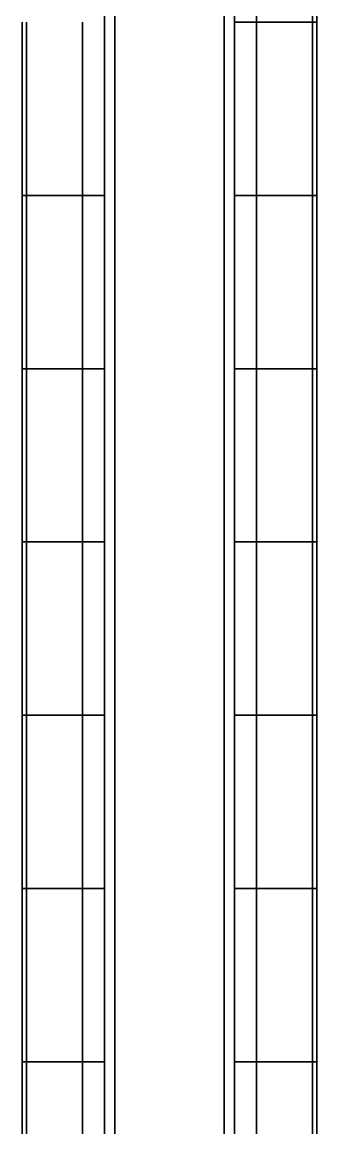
# Model space of a CAD drawing. Header units: millimetres. Extents: x 460 to 1241, y 241 to 3281.
# Drawn here: x 1071 to 1241, y 1132 to 1770 of the extents above; entities that cross this region are included whole.
import ezdxf

# ---------------------------------------------------------------- set-up
doc = ezdxf.new("R2010")
doc.units = ezdxf.units.MM
doc.layers.add('Visible Edges', color=255, linetype='Continuous', lineweight=50)

msp = doc.modelspace()

# ---------------------------------------------------------------- linework, layer by layer
at = {"layer": 'Visible Edges', "linetype": 'Continuous', "lineweight": 35}
for p, q in [((1118.46, 2897.68), (1118.46, 344.68)), ((1193.46, 344.68), (1193.46, 2897.68)), ((1124.46, 344.68), (1124.46, 2814.68)), ((1187.46, 2814.68), (1187.46, 344.68)), ((1193.46, 1870.18), (1193.46, 1770.18)), ((1206.21, 1770.18), (1206.21, 1870.18)), ((1238.46, 1870.18), (1238.46, 1770.18)), ((1240.96, 1770.18), (1240.96, 1870.18)), ((1070.96, 1770.18), (1070.96, 1670.18)), ((1073.46, 1670.18), (1073.46, 1770.18)), ((1105.71, 1770.18), (1105.71, 1670.18)), ((1118.46, 1670.18), (1118.46, 1770.18)), ((1193.46, 1770.18), (1193.46, 1670.18)), ((1206.21, 1770.18), (1193.46, 1770.18)), ((1193.46, 1770.18), (1206.21, 1770.18)), ((1206.21, 1670.18), (1206.21, 1770.18)), ((1206.21, 1770.18), (1238.46, 1770.18)), ((1238.46, 1770.18), (1206.21, 1770.18)), ((1240.96, 1770.18), (1238.46, 1770.18)), ((1238.46, 1770.18), (1238.46, 1670.18)), ((1238.46, 1770.18), (1240.96, 1770.18)), ((1240.96, 1670.18), (1240.96, 1770.18)), ((1073.46, 1670.18), (1070.96, 1670.18)), ((1070.96, 1670.18), (1070.96, 1570.18)), ((1070.96, 1670.18), (1073.46, 1670.18)), ((1073.46, 1570.18), (1073.46, 1670.18)), ((1073.46, 1670.18), (1105.71, 1670.18)), ((1105.71, 1670.18), (1073.46, 1670.18)), ((1118.46, 1670.18), (1105.71, 1670.18)), ((1105.71, 1670.18), (1105.71, 1570.18)), ((1105.71, 1670.18), (1118.46, 1670.18)), ((1118.46, 1570.18), (1118.46, 1670.18)), ((1118.46, 1670.18), (1118.46, 1670.18)), ((1118.46, 1670.18), (1118.46, 1670.18)), ((1193.46, 1670.18), (1193.46, 1570.18)), ((1206.21, 1670.18), (1193.46, 1670.18)), ((1193.46, 1670.18), (1206.21, 1670.18)), ((1206.21, 1570.18), (1206.21, 1670.18)), ((1206.21, 1670.18), (1238.46, 1670.18)), ((1238.46, 1670.18), (1206.21, 1670.18)), ((1240.96, 1670.18), (1238.46, 1670.18)), ((1238.46, 1670.18), (1238.46, 1570.18)), ((1238.46, 1670.18), (1240.96, 1670.18)), ((1240.96, 1570.18), (1240.96, 1670.18)), ((1073.46, 1570.18), (1070.96, 1570.18)), ((1070.96, 1570.18), (1070.96, 1470.18)), ((1070.96, 1570.18), (1073.46, 1570.18)), ((1073.46, 1470.18), (1073.46, 1570.18)), ((1073.46, 1570.18), (1105.71, 1570.18)), ((1105.71, 1570.18), (1073.46, 1570.18)), ((1118.46, 1570.18), (1105.71, 1570.18)), ((1105.71, 1570.18), (1105.71, 1470.18)), ((1105.71, 1570.18), (1118.46, 1570.18)), ((1118.46, 1470.18), (1118.46, 1570.18)), ((1118.46, 1570.18), (1118.46, 1570.18)), ((1118.46, 1570.18), (1118.46, 1570.18)), ((1193.46, 1570.18), (1193.46, 1470.18)), ((1206.21, 1570.18), (1193.46, 1570.18)), ((1193.46, 1570.18), (1206.21, 1570.18)), ((1206.21, 1470.18), (1206.21, 1570.18)), ((1206.21, 1570.18), (1238.46, 1570.18)), ((1238.46, 1570.18), (1206.21, 1570.18)), ((1240.96, 1570.18), (1238.46, 1570.18)), ((1238.46, 1570.18), (1238.46, 1470.18)), ((1238.46, 1570.18), (1240.96, 1570.18)), ((1240.96, 1470.18), (1240.96, 1570.18)), ((1073.46, 1470.18), (1070.96, 1470.18)), ((1070.96, 1470.18), (1070.96, 1370.18)), ((1070.96, 1470.18), (1073.46, 1470.18)), ((1073.46, 1370.18), (1073.46, 1470.18)), ((1073.46, 1470.18), (1105.71, 1470.18)), ((1105.71, 1470.18), (1073.46, 1470.18)), ((1118.46, 1470.18), (1105.71, 1470.18)), ((1105.71, 1470.18), (1105.71, 1370.18)), ((1105.71, 1470.18), (1118.46, 1470.18)), ((1118.46, 1370.18), (1118.46, 1470.18)), ((1118.46, 1470.18), (1118.46, 1470.18)), ((1118.46, 1470.18), (1118.46, 1470.18)), ((1193.46, 1470.18), (1193.46, 1370.18)), ((1206.21, 1470.18), (1193.46, 1470.18)), ((1193.46, 1470.18), (1206.21, 1470.18)), ((1206.21, 1370.18), (1206.21, 1470.18)), ((1206.21, 1470.18), (1238.46, 1470.18)), ((1238.46, 1470.18), (1206.21, 1470.18)), ((1240.96, 1470.18), (1238.46, 1470.18)), ((1238.46, 1470.18), (1238.46, 1370.18)), ((1238.46, 1470.18), (1240.96, 1470.18)), ((1240.96, 1370.18), (1240.96, 1470.18)), ((1073.46, 1370.18), (1070.96, 1370.18)), ((1070.96, 1370.18), (1070.96, 1270.18)), ((1070.96, 1370.18), (1073.46, 1370.18)), ((1073.46, 1270.18), (1073.46, 1370.18)), ((1073.46, 1370.18), (1105.71, 1370.18)), ((1105.71, 1370.18), (1073.46, 1370.18)), ((1118.46, 1370.18), (1105.71, 1370.18)), ((1105.71, 1370.18), (1105.71, 1270.18)), ((1105.71, 1370.18), (1118.46, 1370.18)), ((1118.46, 1270.18), (1118.46, 1370.18)), ((1118.46, 1370.18), (1118.46, 1370.18)), ((1118.46, 1370.18), (1118.46, 1370.18)), ((1193.46, 1370.18), (1193.46, 1270.18)), ((1206.21, 1370.18), (1193.46, 1370.18)), ((1193.46, 1370.18), (1206.21, 1370.18)), ((1206.21, 1270.18), (1206.21, 1370.18)), ((1206.21, 1370.18), (1238.46, 1370.18)), ((1238.46, 1370.18), (1206.21, 1370.18)), ((1240.96, 1370.18), (1238.46, 1370.18)), ((1238.46, 1370.18), (1238.46, 1270.18)), ((1238.46, 1370.18), (1240.96, 1370.18)), ((1240.96, 1270.18), (1240.96, 1370.18)), ((1073.46, 1270.18), (1070.96, 1270.18)), ((1070.96, 1270.18), (1070.96, 1170.18)), ((1070.96, 1270.18), (1073.46, 1270.18)), ((1073.46, 1170.18), (1073.46, 1270.18)), ((1073.46, 1270.18), (1105.71, 1270.18)), ((1105.71, 1270.18), (1073.46, 1270.18)), ((1118.46, 1270.18), (1105.71, 1270.18)), ((1105.71, 1270.18), (1105.71, 1170.18)), ((1105.71, 1270.18), (1118.46, 1270.18)), ((1118.46, 1170.18), (1118.46, 1270.18)), ((1118.46, 1270.18), (1118.46, 1270.18)), ((1118.46, 1270.18), (1118.46, 1270.18)), ((1193.46, 1270.18), (1193.46, 1170.18)), ((1206.21, 1270.18), (1193.46, 1270.18)), ((1193.46, 1270.18), (1206.21, 1270.18)), ((1206.21, 1170.18), (1206.21, 1270.18)), ((1206.21, 1270.18), (1238.46, 1270.18)), ((1238.46, 1270.18), (1206.21, 1270.18)), ((1240.96, 1270.18), (1238.46, 1270.18)), ((1238.46, 1270.18), (1238.46, 1170.18)), ((1238.46, 1270.18), (1240.96, 1270.18)), ((1240.96, 1170.18), (1240.96, 1270.18)), ((1073.46, 1170.18), (1070.96, 1170.18)), ((1070.96, 1170.18), (1070.96, 1070.18)), ((1070.96, 1170.18), (1073.46, 1170.18)), ((1073.46, 1070.18), (1073.46, 1170.18)), ((1073.46, 1170.18), (1105.71, 1170.18)), ((1105.71, 1170.18), (1073.46, 1170.18)), ((1118.46, 1170.18), (1105.71, 1170.18)), ((1105.71, 1170.18), (1105.71, 1070.18)), ((1105.71, 1170.18), (1118.46, 1170.18)), ((1118.46, 1070.18), (1118.46, 1170.18)), ((1118.46, 1170.18), (1118.46, 1170.18)), ((1118.46, 1170.18), (1118.46, 1170.18)), ((1193.46, 1170.18), (1193.46, 1070.18)), ((1206.21, 1170.18), (1193.46, 1170.18)), ((1193.46, 1170.18), (1206.21, 1170.18)), ((1206.21, 1070.18), (1206.21, 1170.18)), ((1206.21, 1170.18), (1238.46, 1170.18)), ((1238.46, 1170.18), (1206.21, 1170.18)), ((1240.96, 1170.18), (1238.46, 1170.18)), ((1238.46, 1170.18), (1238.46, 1070.18)), ((1238.46, 1170.18), (1240.96, 1170.18)), ((1240.96, 1070.18), (1240.96, 1170.18))]:
    msp.add_line(p, q, dxfattribs=at).dxf.unprotected_set("ltscale", 0)

doc.saveas('drawing.dxf')
